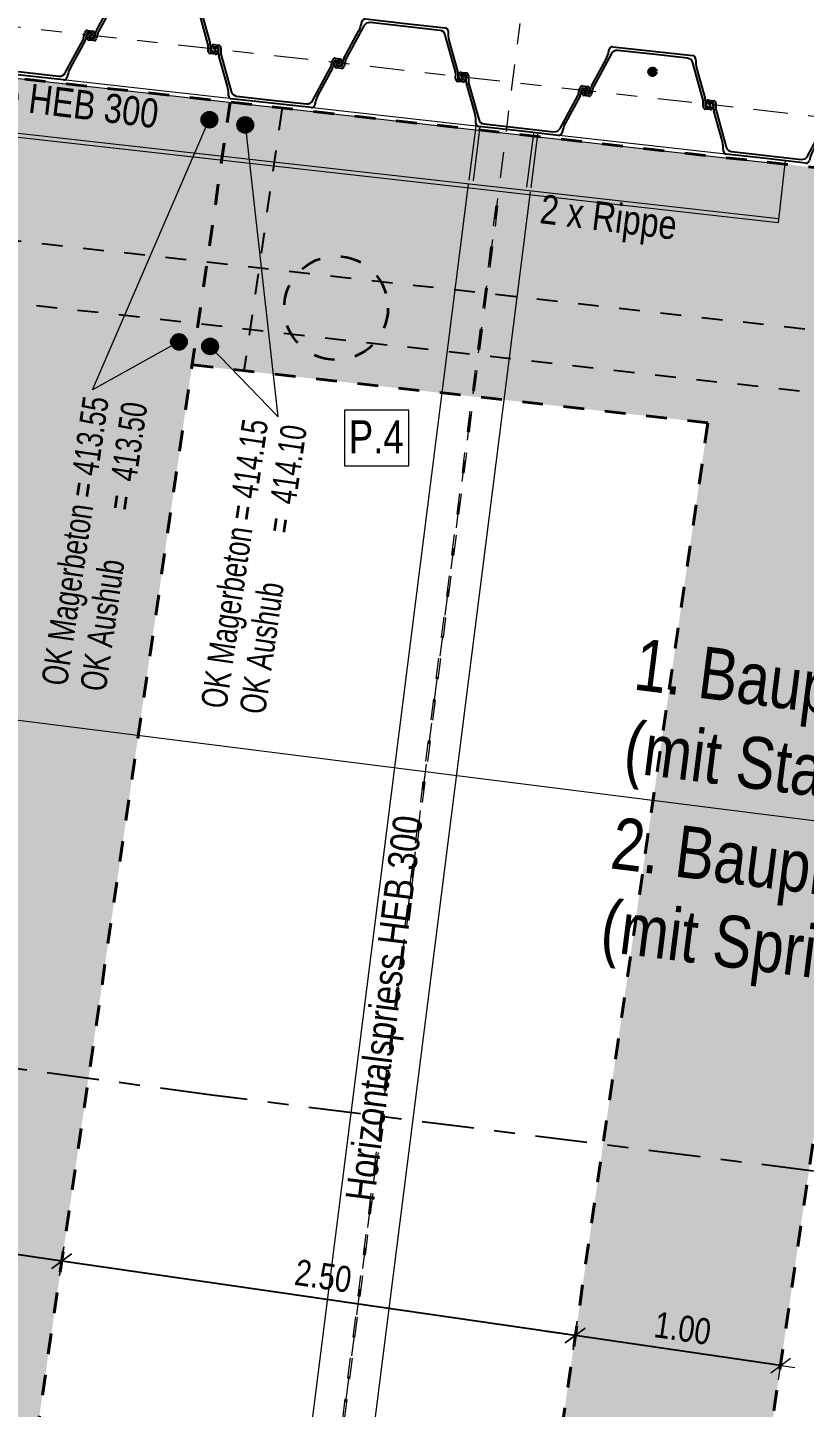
# Model space of a CAD drawing. Header units: metres. Extents: x 2681086.2 to 2681125.9, y 1225431.9 to 1225460.7.
# Drawn here: x 2681100.67 to 2681104.41, y 1225440.68 to 1225447.34 of the extents above; entities that cross this region are included whole.
import ezdxf

# ---------------------------------------------------------------- set-up
doc = ezdxf.new("R2010")
doc.units = ezdxf.units.M
doc.header["$PDMODE"] = 65
for name, pattern in [('ACAD_ISO14W100_S12', [0.35, 0.25, -0.05, 0, -0.05]), ('ALL_S17', [0.025, 0, -0.025]), ('ALL_S18', [0.05, 0, -0.05]), ('AUSGEZOGEN', [0]), ('GETRENNT2_S10', [0.255, 0.125, -0.065, 0, -0.065]), ('MITTE2_S7', [0.55, 0.375, -0.175]), ('STRICHLINIE2_S3', [0.125, 0.075, -0.05]), ('STRICHPUNKT2_S11', [0.245, 0.165, -0.04, 0, -0.04]), ('VERDECKT2_S2', [0.09, 0.05, -0.04])]:
    doc.linetypes.add(name, pattern=pattern)
for name, color, linetype, lineweight in [('__4Kan_Schmutz_proj_Schraffur', 11, 'AUSGEZOGEN', 13), ('AXE', 4, 'MITTE2_S7', 18), ('Beton geschnitten', 8, 'AUSGEZOGEN', 25), ('Beton verdeckt hinten', 252, 'GETRENNT2_S10', 18), ('Design', 250, 'AUSGEZOGEN', 18), ('Stahl', 252, 'AUSGEZOGEN', 18), ('Standard', 7, 'AUSGEZOGEN', 13), ('Text Waende', 7, 'AUSGEZOGEN', 18), ('Vermassung Schnitte', 7, 'AUSGEZOGEN', 18)]:
    doc.layers.add(name, color=color, linetype=linetype, lineweight=lineweight)
doc.styles.add('ARIAL', font='arial.ttf')
doc.dimstyles.new('DIMSTYLE_8', dxfattribs={"dimtxt": 0.125, "dimasz": 0.14, "dimexe": 0, "dimexo": 0, "dimgap": 0.0625, "dimtad": 2, "dimrnd": 0.005, "dimzin": 4, "dimdsep": 46, "dimtxsty": 'ARIAL', "dimblk1": 'ALL_ML_STRICH', "dimblk2": 'ALL_ML_STRICH', "dimsah": 1, "dimcen": 0, "dimclrd": 7, "dimclre": 7, "dimclrt": 7, "dimadec": 0, "dimazin": 0, "dimtfac": 1, "dimtdec": 0, "dimtix": 1, "dimtmove": 2, "dimatfit": 3, "dimfxl": 0, "dimtzin": 0, "dimlwd": 0, "dimlwe": 18, "dimarcsym": 0})
doc.dimstyles.new('DIMSTYLE_9', dxfattribs={"dimtxt": 0.125, "dimasz": 0.14, "dimexe": 0, "dimexo": 0, "dimgap": 0.0625, "dimtad": 2, "dimrnd": 0.005, "dimzin": 4, "dimdsep": 46, "dimtxsty": 'ARIAL', "dimblk1": 'ALL_ML_STRICH', "dimblk2": 'ALL_ML_STRICH', "dimsah": 1, "dimcen": 0, "dimclrd": 7, "dimclre": 7, "dimclrt": 7, "dimadec": 0, "dimazin": 0, "dimtfac": 1, "dimtdec": 0, "dimtix": 1, "dimtmove": 2, "dimatfit": 3, "dimfxl": 0, "dimtzin": 0, "dimlwd": 0, "dimlwe": 18, "dimarcsym": 0})

# ---------------------------------------------------------------- blocks, each defined once
blk = doc.blocks.new('COMPLEXOBJECT_79')
at = {"color": 7, "linetype": 'AUSGEZOGEN', "lineweight": 25, "transparency": 33554687}
for p, q in [((299.5734, 447.5315), (299.5742, 447.5389)), ((299.5835, 447.5369), (299.5834, 447.5352)), ((299.5841, 447.5329), (299.5964, 447.519)), ((299.6071, 447.5372), (299.5869, 447.5395)), ((299.5875, 447.5495), (299.6109, 447.5469)), ((299.5946, 447.5155), (299.5894, 447.5161)), ((299.6112, 447.5042), (299.6115, 447.5322)), ((299.6216, 447.5348), (299.6212, 447.5059)), ((299.6519, 447.3545), (299.6121, 447.4972)), ((299.6221, 447.4989), (299.6712, 447.3232)), ((300.0634, 447.2792), (300.1501, 447.4397)), ((300.1526, 447.4464), (300.1586, 447.4746)), ((300.1679, 447.4698), (300.162, 447.4424)), ((300.1717, 447.484), (300.1952, 447.4814)), ((300.1936, 447.4715), (300.1733, 447.4737)), ((300.1797, 447.4536), (300.1948, 447.4644)), ((300.1859, 447.4492), (300.1807, 447.4498)), ((300.196, 447.4665), (300.1962, 447.4682)), ((300.2058, 447.4681), (300.2049, 447.4606)), ((300.1595, 447.4358), (300.0892, 447.3055)), ((299.6581, 447.3032), (299.6573, 447.3211)), ((300.0765, 447.274), (300.0718, 447.2569))]:
    blk.add_line(p, q, dxfattribs=at)
for points in [[(300.0556, 447.2459), (299.8635, 447.2675), (299.6714, 447.289)], [(299.6967, 447.3015), (299.8652, 447.2826), (300.0337, 447.2637)]]:
    blk.add_lwpolyline(points, dxfattribs=at)
for centre, radius, start, end in [((299.5833, 447.5303), 0.01, 173.6027, 214.141), ((299.5861, 447.5376), 0.012, 83.6027, 173.6027), ((299.5916, 447.536), 0.02, 214.141, 263.6027), ((299.5863, 447.5349), 0.003, 173.6027, 221.6027), ((299.5865, 447.5365), 0.003, 83.6027, 173.6027), ((299.5948, 447.5176), 0.00213, 263.6027, 41.6027), ((299.6065, 447.5323), 0.005, 359.3133, 83.6027), ((299.6096, 447.5349), 0.012, 359.3133, 83.6027), ((299.6362, 447.5039), 0.025, 179.3133, 195.5857), ((299.6462, 447.5056), 0.025, 179.3133, 195.5857), ((300.1281, 447.4516), 0.025, 331.6196, 347.8921), ((300.1704, 447.4721), 0.012, 83.6027, 167.8921), ((300.1375, 447.4477), 0.025, 331.6196, 347.8921), ((300.1727, 447.4688), 0.005, 83.6027, 167.8921), ((300.1809, 447.4519), 0.00213, 125.6027, 263.6027), ((300.1881, 447.4691), 0.02, 263.6027, 313.0644), ((300.1932, 447.4685), 0.003, 353.6027, 83.6027), ((300.193, 447.4669), 0.003, 305.6027, 353.6027), ((300.1938, 447.4694), 0.012, 353.6027, 83.6027), ((300.195, 447.4618), 0.01, 313.0644, 353.6027), ((299.5074, 447.3142), 0.15, 2.6027, 15.5857), ((299.7001, 447.3313), 0.03, 195.5857, 263.6027), ((300.2211, 447.2342), 0.15, 151.6196, 164.6027), ((299.6731, 447.3039), 0.015, 182.6027, 263.6027), ((300.0371, 447.2935), 0.03, 263.6027, 331.6196), ((300.0573, 447.2608), 0.015, 263.6027, 344.6027)]:
    blk.add_arc(centre, radius, start, end, dxfattribs=at)
blk = doc.blocks.new('COMPLEXOBJECT_80')
at = {"color": 7, "linetype": 'AUSGEZOGEN', "lineweight": 25, "transparency": 33554687}
for p, q in [((300.3104, 447.64), (300.2237, 447.4796)), ((300.2974, 447.6452), (300.3021, 447.6624)), ((300.2144, 447.4835), (300.2847, 447.6138)), ((300.7517, 447.4204), (300.7027, 447.596)), ((300.7158, 447.616), (300.7166, 447.5982)), ((300.722, 447.5647), (300.7618, 447.4221)), ((300.1681, 447.4512), (300.169, 447.4586)), ((300.1779, 447.4527), (300.1777, 447.4511)), ((300.2022, 447.4353), (300.1787, 447.4379)), ((300.1942, 447.4657), (300.1791, 447.4548)), ((300.1803, 447.4478), (300.2006, 447.4455)), ((300.188, 447.4701), (300.1932, 447.4695)), ((300.206, 447.4495), (300.2119, 447.4769)), ((300.2213, 447.4729), (300.2152, 447.4447)), ((300.7523, 447.3845), (300.7527, 447.4133)), ((300.7627, 447.4151), (300.7623, 447.3871)), ((300.7864, 447.3698), (300.763, 447.3724)), ((300.7668, 447.382), (300.787, 447.3798)), ((300.7898, 447.3864), (300.7775, 447.4003)), ((300.7793, 447.4038), (300.7845, 447.4032)), ((300.7903, 447.3824), (300.7905, 447.3841)), ((300.8005, 447.3878), (300.7997, 447.3804))]:
    blk.add_line(p, q, dxfattribs=at)
for points in [[(300.3182, 447.6733), (300.5104, 447.6518), (300.7025, 447.6303)], [(300.6772, 447.6178), (300.5087, 447.6367), (300.3402, 447.6556)]]:
    blk.add_lwpolyline(points, dxfattribs=at)
for centre, radius, start, end in [((300.1528, 447.6851), 0.15, 331.6196, 344.6027), ((300.3166, 447.6584), 0.015, 83.6027, 164.6027), ((300.3368, 447.6258), 0.03, 83.6027, 151.6196), ((300.6738, 447.588), 0.03, 15.5857, 83.6027), ((300.7008, 447.6154), 0.015, 2.6027, 83.6027), ((300.8665, 447.605), 0.15, 182.6027, 195.5857), ((300.1801, 447.4498), 0.012, 173.6027, 263.6027), ((300.1789, 447.4575), 0.01, 133.0644, 173.6027), ((300.1857, 447.4502), 0.02, 83.6027, 133.0644), ((300.1807, 447.4508), 0.003, 173.6027, 263.6027), ((300.1808, 447.4524), 0.003, 125.6027, 173.6027), ((300.193, 447.4674), 0.00213, 305.6027, 83.6027), ((300.2011, 447.4505), 0.005, 263.6027, 347.8921), ((300.2035, 447.4472), 0.012, 263.6027, 347.8921), ((300.2364, 447.4716), 0.025, 151.6196, 167.8921), ((300.2457, 447.4677), 0.025, 151.6196, 167.8921), ((300.7277, 447.4136), 0.025, 359.3133, 15.5857), ((300.7643, 447.3843), 0.012, 179.3133, 263.6027), ((300.7377, 447.4154), 0.025, 359.3133, 15.5857), ((300.7673, 447.387), 0.005, 179.3133, 263.6027), ((300.7791, 447.4017), 0.00213, 83.6027, 221.6027), ((300.7823, 447.3833), 0.02, 34.141, 83.6027), ((300.7877, 447.3817), 0.012, 263.6027, 353.6027), ((300.7874, 447.3828), 0.003, 263.6027, 353.6027), ((300.7875, 447.3844), 0.003, 353.6027, 41.6027), ((300.7906, 447.3889), 0.01, 353.6027, 34.141)]:
    blk.add_arc(centre, radius, start, end, dxfattribs=at)
blk = doc.blocks.new('COMPLEXOBJECT_81')
at = {"color": 7, "linetype": 'AUSGEZOGEN', "lineweight": 25, "transparency": 33554687}
for p, q in [((300.7659, 447.3977), (300.7667, 447.4052)), ((300.7761, 447.4031), (300.7759, 447.4015)), ((300.7766, 447.3992), (300.7889, 447.3853)), ((300.7996, 447.4035), (300.7794, 447.4058)), ((300.78, 447.4158), (300.8034, 447.4132)), ((300.7871, 447.3818), (300.7819, 447.3824)), ((300.8037, 447.3705), (300.8041, 447.3985)), ((300.8141, 447.4011), (300.8138, 447.3722)), ((300.8444, 447.2208), (300.8047, 447.3635)), ((300.8147, 447.3652), (300.8637, 447.1895)), ((301.256, 447.1455), (301.3427, 447.306)), ((301.3451, 447.3127), (301.3512, 447.3409)), ((301.3604, 447.3361), (301.3545, 447.3087)), ((301.3642, 447.3503), (301.3877, 447.3477)), ((301.3861, 447.3378), (301.3658, 447.34)), ((301.3722, 447.3199), (301.3873, 447.3307)), ((301.3784, 447.3155), (301.3732, 447.3161)), ((301.3885, 447.3328), (301.3887, 447.3345)), ((301.3983, 447.3344), (301.3974, 447.3269)), ((301.3521, 447.3021), (301.2817, 447.1718)), ((300.8506, 447.1695), (300.8498, 447.1873)), ((301.269, 447.1403), (301.2643, 447.1232))]:
    blk.add_line(p, q, dxfattribs=at)
for points in [[(301.2482, 447.1122), (301.056, 447.1338), (300.8639, 447.1553)], [(300.8892, 447.1678), (301.0577, 447.1489), (301.2262, 447.13)]]:
    blk.add_lwpolyline(points, dxfattribs=at)
for centre, radius, start, end in [((300.7758, 447.3966), 0.01, 173.6027, 214.141), ((300.7787, 447.4039), 0.012, 83.6027, 173.6027), ((300.7841, 447.4022), 0.02, 214.141, 263.6027), ((300.7789, 447.4012), 0.003, 173.6027, 221.6027), ((300.779, 447.4028), 0.003, 83.6027, 173.6027), ((300.7874, 447.3839), 0.00213, 263.6027, 41.6027), ((300.7991, 447.3986), 0.005, 359.3133, 83.6027), ((300.8021, 447.4012), 0.012, 359.3133, 83.6027), ((300.8388, 447.3719), 0.025, 179.3133, 195.5857), ((300.8287, 447.3702), 0.025, 179.3133, 195.5857), ((301.3207, 447.3179), 0.025, 331.6196, 347.8921), ((301.3629, 447.3384), 0.012, 83.6027, 167.8921), ((301.3301, 447.314), 0.025, 331.6196, 347.8921), ((301.3653, 447.3351), 0.005, 83.6027, 167.8921), ((301.3735, 447.3182), 0.00213, 125.6027, 263.6027), ((301.3807, 447.3354), 0.02, 263.6027, 313.0644), ((301.3857, 447.3348), 0.003, 353.6027, 83.6027), ((301.3856, 447.3332), 0.003, 305.6027, 353.6027), ((301.3864, 447.3357), 0.012, 353.6027, 83.6027), ((301.3875, 447.3281), 0.01, 313.0644, 353.6027), ((300.7, 447.1805), 0.15, 2.6027, 15.5857), ((300.8926, 447.1976), 0.03, 195.5857, 263.6027), ((301.4137, 447.1005), 0.15, 151.6196, 164.6027), ((300.8656, 447.1702), 0.015, 182.6027, 263.6027), ((301.2296, 447.1598), 0.03, 263.6027, 331.6196), ((301.2498, 447.1271), 0.015, 263.6027, 344.6027)]:
    blk.add_arc(centre, radius, start, end, dxfattribs=at)
blk = doc.blocks.new('COMPLEXOBJECT_82')
at = {"color": 7, "linetype": 'AUSGEZOGEN', "lineweight": 25, "transparency": 33554687}
for p, q in [((301.503, 447.5063), (301.4163, 447.3459)), ((301.4899, 447.5115), (301.4946, 447.5287)), ((301.4069, 447.3498), (301.4773, 447.4801)), ((301.9443, 447.2867), (301.8953, 447.4623)), ((301.9083, 447.4823), (301.9091, 447.4645)), ((301.9145, 447.431), (301.9543, 447.2884)), ((301.3607, 447.3175), (301.3615, 447.3249)), ((301.3704, 447.319), (301.3702, 447.3174)), ((301.3947, 447.3016), (301.3712, 447.3042)), ((301.3867, 447.3319), (301.3716, 447.3211)), ((301.3729, 447.3141), (301.3931, 447.3118)), ((301.3805, 447.3364), (301.3857, 447.3358)), ((301.3986, 447.3157), (301.4044, 447.3431)), ((301.4138, 447.3392), (301.4078, 447.311)), ((301.9448, 447.2508), (301.9452, 447.2796)), ((301.9552, 447.2814), (301.9549, 447.2534)), ((301.9789, 447.2361), (301.9555, 447.2387)), ((301.9593, 447.2483), (301.9796, 447.2461)), ((301.9823, 447.2527), (301.97, 447.2666)), ((301.9718, 447.2701), (301.9771, 447.2695)), ((301.9829, 447.2487), (301.9831, 447.2503)), ((301.993, 447.2541), (301.9922, 447.2467))]:
    blk.add_line(p, q, dxfattribs=at)
for points in [[(301.5108, 447.5396), (301.7029, 447.5181), (301.895, 447.4966)], [(301.8697, 447.4841), (301.7012, 447.503), (301.5327, 447.5219)]]:
    blk.add_lwpolyline(points, dxfattribs=at)
for centre, radius, start, end in [((301.3453, 447.5514), 0.15, 331.6196, 344.6027), ((301.5091, 447.5247), 0.015, 83.6027, 164.6027), ((301.5294, 447.4921), 0.03, 83.6027, 151.6196), ((301.8664, 447.4543), 0.03, 15.5857, 83.6027), ((301.8933, 447.4816), 0.015, 2.6027, 83.6027), ((302.059, 447.4713), 0.15, 182.6027, 195.5857), ((301.3726, 447.3161), 0.012, 173.6027, 263.6027), ((301.3714, 447.3238), 0.01, 133.0644, 173.6027), ((301.3783, 447.3165), 0.02, 83.6027, 133.0644), ((301.3732, 447.3171), 0.003, 173.6027, 263.6027), ((301.3734, 447.3187), 0.003, 125.6027, 173.6027), ((301.3855, 447.3337), 0.00213, 305.6027, 83.6027), ((301.3937, 447.3168), 0.005, 263.6027, 347.8921), ((301.396, 447.3135), 0.012, 263.6027, 347.8921), ((301.4289, 447.3379), 0.025, 151.6196, 167.8921), ((301.4383, 447.334), 0.025, 151.6196, 167.8921), ((301.9202, 447.2799), 0.025, 359.3133, 15.5857), ((301.9568, 447.2506), 0.012, 179.3133, 263.6027), ((301.9302, 447.2817), 0.025, 359.3133, 15.5857), ((301.9599, 447.2533), 0.005, 179.3133, 263.6027), ((301.9716, 447.268), 0.00213, 83.6027, 221.6027), ((301.9748, 447.2496), 0.02, 34.141, 83.6027), ((301.9803, 447.248), 0.012, 263.6027, 353.6027), ((301.9799, 447.2491), 0.003, 263.6027, 353.6027), ((301.9801, 447.2507), 0.003, 353.6027, 41.6027), ((301.9831, 447.2552), 0.01, 353.6027, 34.141)]:
    blk.add_arc(centre, radius, start, end, dxfattribs=at)
blk = doc.blocks.new('COMPLEXOBJECT_83')
at = {"color": 7, "linetype": 'AUSGEZOGEN', "lineweight": 25, "transparency": 33554687}
for p, q in [((301.9584, 447.264), (301.9593, 447.2715)), ((301.9686, 447.2694), (301.9684, 447.2678)), ((301.9691, 447.2655), (301.9815, 447.2516)), ((301.9922, 447.2698), (301.9719, 447.2721)), ((301.9725, 447.2821), (301.996, 447.2795)), ((301.9796, 447.2481), (301.9744, 447.2487)), ((301.9963, 447.2368), (301.9966, 447.2648)), ((302.0066, 447.2674), (302.0063, 447.2385)), ((302.037, 447.0871), (301.9972, 447.2297)), ((302.0072, 447.2315), (302.0562, 447.0558)), ((302.4485, 447.0118), (302.5352, 447.1723)), ((302.5376, 447.1789), (302.5437, 447.2072)), ((302.5529, 447.2024), (302.547, 447.175)), ((302.5568, 447.2166), (302.5802, 447.2139)), ((302.5786, 447.2041), (302.5584, 447.2063)), ((302.5647, 447.1862), (302.5798, 447.197)), ((302.571, 447.1818), (302.5657, 447.1824)), ((302.5811, 447.1991), (302.5813, 447.2007)), ((302.5908, 447.2007), (302.59, 447.1932)), ((302.5446, 447.1684), (302.4742, 447.0381)), ((302.0431, 447.0358), (302.0423, 447.0536)), ((302.4616, 447.0066), (302.4568, 446.9894))]:
    blk.add_line(p, q, dxfattribs=at)
for points in [[(302.4407, 446.9785), (302.2486, 447.0001), (302.0564, 447.0216)], [(302.0818, 447.0341), (302.2503, 447.0152), (302.4188, 446.9963)]]:
    blk.add_lwpolyline(points, dxfattribs=at)
for centre, radius, start, end in [((301.9684, 447.2629), 0.01, 173.6027, 214.141), ((301.9712, 447.2702), 0.012, 83.6027, 173.6027), ((301.9766, 447.2685), 0.02, 214.141, 263.6027), ((301.9714, 447.2675), 0.003, 173.6027, 221.6027), ((301.9716, 447.2691), 0.003, 83.6027, 173.6027), ((301.9799, 447.2502), 0.00213, 263.6027, 41.6027), ((301.9916, 447.2648), 0.005, 359.3133, 83.6027), ((301.9946, 447.2675), 0.012, 359.3133, 83.6027), ((302.0313, 447.2382), 0.025, 179.3133, 195.5857), ((302.0213, 447.2365), 0.025, 179.3133, 195.5857), ((302.5132, 447.1842), 0.025, 331.6196, 347.8921), ((302.5554, 447.2046), 0.012, 83.6027, 167.8921), ((302.5226, 447.1803), 0.025, 331.6196, 347.8921), ((302.5578, 447.2014), 0.005, 83.6027, 167.8921), ((302.566, 447.1845), 0.00213, 125.6027, 263.6027), ((302.5732, 447.2016), 0.02, 263.6027, 313.0644), ((302.5783, 447.2011), 0.003, 353.6027, 83.6027), ((302.5781, 447.1995), 0.003, 305.6027, 353.6027), ((302.5789, 447.202), 0.012, 353.6027, 83.6027), ((302.58, 447.1943), 0.01, 313.0644, 353.6027), ((301.8925, 447.0468), 0.15, 2.6027, 15.5857), ((302.0851, 447.0639), 0.03, 195.5857, 263.6027), ((302.6062, 446.9668), 0.15, 151.6196, 164.6027), ((302.0581, 447.0365), 0.015, 182.6027, 263.6027), ((302.4221, 447.0261), 0.03, 263.6027, 331.6196), ((302.4424, 446.9934), 0.015, 263.6027, 344.6027)]:
    blk.add_arc(centre, radius, start, end, dxfattribs=at)
blk = doc.blocks.new('COMPLEXOBJECT_84')
at = {"color": 7, "linetype": 'AUSGEZOGEN', "lineweight": 25, "transparency": 33554687}
for p, q in [((302.6955, 447.3726), (302.6088, 447.2121)), ((302.6824, 447.3778), (302.6872, 447.395)), ((302.5994, 447.2161), (302.6698, 447.3463)), ((303.1368, 447.1529), (303.0878, 447.3286)), ((303.1009, 447.3486), (303.1017, 447.3308)), ((303.107, 447.2973), (303.1468, 447.1547)), ((302.5532, 447.1838), (302.554, 447.1912)), ((302.5629, 447.1853), (302.5627, 447.1837)), ((302.5793, 447.1982), (302.5642, 447.1874)), ((302.5654, 447.1804), (302.5856, 447.1781)), ((302.573, 447.2027), (302.5782, 447.2021)), ((302.5911, 447.182), (302.597, 447.2094)), ((302.6063, 447.2055), (302.6003, 447.1773)), ((302.5872, 447.1679), (302.5638, 447.1705)), ((303.1374, 447.1171), (303.1377, 447.1459)), ((303.1477, 447.1477), (303.1474, 447.1197)), ((303.1715, 447.1024), (303.148, 447.105)), ((303.1518, 447.1146), (303.1721, 447.1124)), ((303.1748, 447.119), (303.1625, 447.1328)), ((303.1644, 447.1364), (303.1696, 447.1358)), ((303.1754, 447.115), (303.1756, 447.1166)), ((303.1856, 447.1204), (303.1847, 447.113))]:
    blk.add_line(p, q, dxfattribs=at)
for points in [[(302.7033, 447.4059), (302.8954, 447.3844), (303.0875, 447.3628)], [(303.0622, 447.3504), (302.8937, 447.3693), (302.7252, 447.3882)]]:
    blk.add_lwpolyline(points, dxfattribs=at)
for centre, radius, start, end in [((302.5378, 447.4176), 0.15, 331.6196, 344.6027), ((302.7016, 447.391), 0.015, 83.6027, 164.6027), ((302.7219, 447.3584), 0.03, 83.6027, 151.6196), ((303.0589, 447.3206), 0.03, 15.5857, 83.6027), ((303.0859, 447.3479), 0.015, 2.6027, 83.6027), ((303.2515, 447.3376), 0.15, 182.6027, 195.5857), ((302.5651, 447.1824), 0.012, 173.6027, 263.6027), ((302.564, 447.1901), 0.01, 133.0644, 173.6027), ((302.5708, 447.1828), 0.02, 83.6027, 133.0644), ((302.5657, 447.1834), 0.003, 173.6027, 263.6027), ((302.5659, 447.185), 0.003, 125.6027, 173.6027), ((302.578, 447.2), 0.00213, 305.6027, 83.6027), ((302.5862, 447.1831), 0.005, 263.6027, 347.8921), ((302.5886, 447.1798), 0.012, 263.6027, 347.8921), ((302.6214, 447.2042), 0.025, 151.6196, 167.8921), ((302.6308, 447.2003), 0.025, 151.6196, 167.8921), ((303.1127, 447.1462), 0.025, 359.3133, 15.5857), ((303.1494, 447.1169), 0.012, 179.3133, 263.6027), ((303.1227, 447.148), 0.025, 359.3133, 15.5857), ((303.1524, 447.1196), 0.005, 179.3133, 263.6027), ((303.1641, 447.1343), 0.00213, 83.6027, 221.6027), ((303.1674, 447.1159), 0.02, 34.141, 83.6027), ((303.1728, 447.1143), 0.012, 263.6027, 353.6027), ((303.1724, 447.1153), 0.003, 263.6027, 353.6027), ((303.1726, 447.117), 0.003, 353.6027, 41.6027), ((303.1756, 447.1215), 0.01, 353.6027, 34.141)]:
    blk.add_arc(centre, radius, start, end, dxfattribs=at)
blk = doc.blocks.new('COMPLEXOBJECT_85')
at = {"color": 7, "linetype": 'AUSGEZOGEN', "lineweight": 25, "transparency": 33554687}
for p, q in [((303.151, 447.1303), (303.1518, 447.1378)), ((303.1611, 447.1357), (303.1609, 447.1341)), ((303.1617, 447.1318), (303.174, 447.1179)), ((303.1847, 447.1361), (303.1644, 447.1384)), ((303.1651, 447.1484), (303.1885, 447.1457)), ((303.1722, 447.1144), (303.1669, 447.115)), ((303.1888, 447.1031), (303.1891, 447.1311)), ((303.1992, 447.1337), (303.1988, 447.1048)), ((303.2295, 446.9534), (303.1897, 447.096)), ((303.1997, 447.0978), (303.2487, 446.9221)), ((303.641, 446.8781), (303.7277, 447.0386)), ((303.7302, 447.0452), (303.7362, 447.0735)), ((303.7454, 447.0687), (303.7396, 447.0413)), ((303.7493, 447.0829), (303.7727, 447.0802)), ((303.7711, 447.0704), (303.7509, 447.0726)), ((303.7573, 447.0525), (303.7724, 447.0633)), ((303.7635, 447.0481), (303.7583, 447.0487)), ((303.7736, 447.0654), (303.7738, 447.067)), ((303.7833, 447.067), (303.7825, 447.0595)), ((303.7371, 447.0347), (303.6667, 446.9044)), ((303.2357, 446.9021), (303.2349, 446.9199)), ((303.6541, 446.8729), (303.6494, 446.8557))]:
    blk.add_line(p, q, dxfattribs=at)
for points in [[(303.6332, 446.8448), (303.4411, 446.8664), (303.249, 446.8879)], [(303.2743, 446.9004), (303.4428, 446.8815), (303.6113, 446.8626)]]:
    blk.add_lwpolyline(points, dxfattribs=at)
for centre, radius, start, end in [((303.1609, 447.1292), 0.01, 173.6027, 214.141), ((303.1637, 447.1364), 0.012, 83.6027, 173.6027), ((303.1692, 447.1348), 0.02, 214.141, 263.6027), ((303.1639, 447.1338), 0.003, 173.6027, 221.6027), ((303.1641, 447.1354), 0.003, 83.6027, 173.6027), ((303.1724, 447.1165), 0.00213, 263.6027, 41.6027), ((303.1841, 447.1311), 0.005, 359.3133, 83.6027), ((303.1872, 447.1338), 0.012, 359.3133, 83.6027), ((303.2238, 447.1045), 0.025, 179.3133, 195.5857), ((303.2138, 447.1028), 0.025, 179.3133, 195.5857), ((303.7057, 447.0505), 0.025, 331.6196, 347.8921), ((303.748, 447.0709), 0.012, 83.6027, 167.8921), ((303.7151, 447.0465), 0.025, 331.6196, 347.8921), ((303.7503, 447.0677), 0.005, 83.6027, 167.8921), ((303.7585, 447.0508), 0.00213, 125.6027, 263.6027), ((303.7657, 447.0679), 0.02, 263.6027, 313.0644), ((303.7708, 447.0674), 0.003, 353.6027, 83.6027), ((303.7706, 447.0657), 0.003, 305.6027, 353.6027), ((303.7714, 447.0683), 0.012, 353.6027, 83.6027), ((303.7726, 447.0606), 0.01, 313.0644, 353.6027), ((303.085, 446.9131), 0.15, 2.6027, 15.5857), ((303.2776, 446.9302), 0.03, 195.5857, 263.6027), ((303.2506, 446.9028), 0.015, 182.6027, 263.6027), ((303.6146, 446.8924), 0.03, 263.6027, 331.6196), ((303.6349, 446.8597), 0.015, 263.6027, 344.6027), ((303.7987, 446.8331), 0.15, 151.6196, 164.6027)]:
    blk.add_arc(centre, radius, start, end, dxfattribs=at)
blk = doc.blocks.new('ALL_ML_STRICH')
at = {"color": 0, "linetype": 'ByBlock', "lineweight": -2}
for p, q in [((0, -0.5), (0, 0.5)), ((-1, 0), (0.5, 0)), ((-0.3, -0.3), (0.3, 0.3))]:
    blk.add_line(p, q, dxfattribs=at)
blk = doc.blocks.new('*D116')
at = {"layer": 'DEFPOINTS', "color": 7, "linetype": 'AUSGEZOGEN', "lineweight": 18, "transparency": 16777216}
for p in [(2681103.295, 1225440.946), (2681104.292, 1225440.849), (2681104.297, 1225440.886)]:
    blk.add_point(p, dxfattribs=at)
at = {"layer": 'Vermassung Schnitte', "color": 7, "linetype": 'AUSGEZOGEN', "lineweight": -2, "transparency": 16777216}
for p, q in [((2681103.307, 1225441.03), (2681103.307, 1225441.03)), ((2681104.297, 1225440.886), (2681103.307, 1225441.03)), ((2681104.297, 1225440.886), (2681104.297, 1225440.886))]:
    blk.add_line(p, q, dxfattribs=at)
at = {"layer": 'Vermassung Schnitte', "color": 7, "linetype": 'AUSGEZOGEN', "lineweight": 18, "transparency": 16777216, "xscale": 0.14, "yscale": 0.14, "zscale": 0.14}
for p, rotation in [((2681103.307, 1225441.03), 171.735), ((2681104.297, 1225440.886), 351.7350000000001)]:
    blk.add_blockref('ALL_ML_STRICH', p, dxfattribs=dict(at, rotation=rotation))
at = {"layer": 'Vermassung Schnitte', "color": 7, "linetype": 'AUSGEZOGEN', "lineweight": 18, "transparency": 16777216, "insert": (2681103.825, 1225441.065), "char_height": 0.125, "width": 0.4, "attachment_point": 5, "rotation": 351.73215, "style": 'ARIAL'}
blk.add_mtext('\\W0.80;\\A1;{\\A1;{1.00\\H0.082500;\\S^ ;}}', dxfattribs=at)
blk = doc.blocks.new('*D117')
at = {"layer": 'DEFPOINTS', "color": 7, "linetype": 'AUSGEZOGEN', "lineweight": 18, "transparency": 16777216}
for p in [(2681100.841, 1225441.443), (2681103.307, 1225441.03), (2681103.295, 1225440.946)]:
    blk.add_point(p, dxfattribs=at)
at = {"layer": 'Vermassung Schnitte', "color": 7, "linetype": 'AUSGEZOGEN', "lineweight": -2, "transparency": 16777216}
for p, q in [((2681100.833, 1225441.389), (2681100.833, 1225441.389)), ((2681103.307, 1225441.03), (2681100.833, 1225441.389)), ((2681103.307, 1225441.03), (2681103.307, 1225441.03))]:
    blk.add_line(p, q, dxfattribs=at)
at = {"layer": 'Vermassung Schnitte', "color": 7, "linetype": 'AUSGEZOGEN', "lineweight": 18, "transparency": 16777216, "xscale": 0.14, "yscale": 0.14, "zscale": 0.14}
for p, rotation in [((2681100.833, 1225441.389), 171.735), ((2681103.307, 1225441.03), 351.7350000000001)]:
    blk.add_blockref('ALL_ML_STRICH', p, dxfattribs=dict(at, rotation=rotation))
at = {"layer": 'Vermassung Schnitte', "color": 7, "linetype": 'AUSGEZOGEN', "lineweight": 18, "transparency": 16777216, "insert": (2681102.093, 1225441.317), "char_height": 0.125, "width": 0.4, "attachment_point": 5, "rotation": 351.73215, "style": 'ARIAL'}
blk.add_mtext('\\W0.80;\\A1;{\\A1;{2.50\\H0.082500;\\S^ ;}}', dxfattribs=at)
blk = doc.blocks.new('*D118')
at = {"layer": 'DEFPOINTS', "color": 7, "linetype": 'AUSGEZOGEN', "lineweight": 18, "transparency": 16777216}
for p in [(2681099.837, 1225441.483), (2681100.841, 1225441.443), (2681100.833, 1225441.389)]:
    blk.add_point(p, dxfattribs=at)
at = {"layer": 'Vermassung Schnitte', "color": 7, "linetype": 'AUSGEZOGEN', "lineweight": -2, "transparency": 16777216}
for p, q in [((2681099.844, 1225441.533), (2681099.844, 1225441.533)), ((2681100.833, 1225441.389), (2681099.844, 1225441.533)), ((2681100.833, 1225441.389), (2681100.833, 1225441.389))]:
    blk.add_line(p, q, dxfattribs=at)
at = {"layer": 'Vermassung Schnitte', "color": 7, "linetype": 'AUSGEZOGEN', "lineweight": 18, "transparency": 16777216, "xscale": 0.14, "yscale": 0.14, "zscale": 0.14}
for p, rotation in [((2681099.844, 1225441.533), 171.735), ((2681100.833, 1225441.389), 351.7350000000001)]:
    blk.add_blockref('ALL_ML_STRICH', p, dxfattribs=dict(at, rotation=rotation))
at = {"layer": 'Vermassung Schnitte', "color": 7, "linetype": 'AUSGEZOGEN', "lineweight": 18, "transparency": 16777216, "insert": (2681100.362, 1225441.568), "char_height": 0.125, "width": 0.4, "attachment_point": 5, "rotation": 351.73215, "style": 'ARIAL'}
blk.add_mtext('\\W0.80;\\A1;{\\A1;{1.00\\H0.082500;\\S^ ;}}', dxfattribs=at)

msp = doc.modelspace()

# ---------------------------------------------------------------- hatches: boundary and pattern name
at = {"layer": '__4Kan_Schmutz_proj_Schraffur', "linetype": 'AUSGEZOGEN', "lineweight": 25, "transparency": 33554687}
h = msp.add_hatch(color=254, dxfattribs=at)
h.paths.add_polyline_path([(2681100.281, 1225437.584), (2681101.461, 1225445.709), (2681101.646, 1225446.977), (2681095.608, 1225447.654), (2681095.361, 1225446.394), (2681096.987, 1225446.211), (2681096.011, 1225439.495), (2681093.741, 1225439.824), (2681093.364, 1225438.585)])
h.paths.add_polyline_path([(2681099.475, 1225438.994), (2681097.001, 1225439.352), (2681097.981, 1225446.1), (2681100.467, 1225445.821)], flags=16)
msp.add_hatch(color=255, dxfattribs=at).paths.add_polyline_path([(2681101.646, 1225446.977), (2681101.461, 1225445.709), (2681103.947, 1225445.431), (2681102.939, 1225438.493), (2681100.464, 1225438.851), (2681100.281, 1225437.584), (2681104.733, 1225436.94), (2681104.917, 1225438.207), (2681103.928, 1225438.35), (2681104.941, 1225445.319), (2681105.936, 1225445.208), (2681106.121, 1225446.475)])
at = {"layer": 'Standard', "linetype": 'AUSGEZOGEN', "lineweight": 40, "transparency": 33554687}
for points in [[(2681101.539, 1225446.854), (2681101.542, 1225446.854), (2681101.544, 1225446.854), (2681101.547, 1225446.854), (2681101.549, 1225446.854), (2681101.551, 1225446.854), (2681101.554, 1225446.855), (2681101.556, 1225446.855), (2681101.558, 1225446.856), (2681101.561, 1225446.857), (2681101.563, 1225446.858), (2681101.565, 1225446.859), (2681101.567, 1225446.861), (2681101.569, 1225446.862), (2681101.571, 1225446.864), (2681101.573, 1225446.865), (2681101.574, 1225446.867), (2681101.576, 1225446.869), (2681101.577, 1225446.871), (2681101.578, 1225446.873), (2681101.579, 1225446.875), (2681101.58, 1225446.877), (2681101.581, 1225446.88), (2681101.582, 1225446.882), (2681101.583, 1225446.884), (2681101.583, 1225446.887), (2681101.583, 1225446.889), (2681101.583, 1225446.891), (2681101.583, 1225446.894), (2681101.583, 1225446.896), (2681101.583, 1225446.899), (2681101.582, 1225446.901), (2681101.582, 1225446.903), (2681101.581, 1225446.906), (2681101.58, 1225446.908), (2681101.579, 1225446.91), (2681101.578, 1225446.912), (2681101.577, 1225446.914), (2681101.575, 1225446.916), (2681101.574, 1225446.918), (2681101.572, 1225446.92), (2681101.57, 1225446.921), (2681101.568, 1225446.923), (2681101.566, 1225446.924), (2681101.564, 1225446.926), (2681101.562, 1225446.927), (2681101.56, 1225446.928), (2681101.558, 1225446.929), (2681101.555, 1225446.929), (2681101.553, 1225446.93), (2681101.551, 1225446.93), (2681101.548, 1225446.931), (2681101.546, 1225446.931), (2681101.543, 1225446.931), (2681101.541, 1225446.93), (2681101.539, 1225446.93), (2681101.536, 1225446.93), (2681101.534, 1225446.929), (2681101.532, 1225446.928), (2681101.529, 1225446.927), (2681101.527, 1225446.926), (2681101.525, 1225446.925), (2681101.523, 1225446.924), (2681101.521, 1225446.922), (2681101.519, 1225446.921), (2681101.517, 1225446.919), (2681101.516, 1225446.917), (2681101.514, 1225446.915), (2681101.513, 1225446.913), (2681101.512, 1225446.911), (2681101.511, 1225446.909), (2681101.51, 1225446.907), (2681101.509, 1225446.905), (2681101.508, 1225446.902), (2681101.507, 1225446.9), (2681101.507, 1225446.898), (2681101.507, 1225446.895), (2681101.507, 1225446.893), (2681101.507, 1225446.891), (2681101.507, 1225446.888), (2681101.507, 1225446.886), (2681101.508, 1225446.883), (2681101.508, 1225446.881), (2681101.509, 1225446.879), (2681101.51, 1225446.877), (2681101.511, 1225446.874), (2681101.512, 1225446.872), (2681101.513, 1225446.87), (2681101.515, 1225446.868), (2681101.516, 1225446.866), (2681101.518, 1225446.865), (2681101.52, 1225446.863), (2681101.522, 1225446.862), (2681101.524, 1225446.86), (2681101.526, 1225446.859), (2681101.528, 1225446.858), (2681101.53, 1225446.857), (2681101.532, 1225446.856), (2681101.535, 1225446.855), (2681101.537, 1225446.855)], [(2681101.392, 1225445.783), (2681101.395, 1225445.782), (2681101.397, 1225445.782), (2681101.399, 1225445.782), (2681101.402, 1225445.783), (2681101.404, 1225445.783), (2681101.407, 1225445.783), (2681101.409, 1225445.784), (2681101.411, 1225445.785), (2681101.413, 1225445.786), (2681101.416, 1225445.787), (2681101.418, 1225445.788), (2681101.42, 1225445.789), (2681101.422, 1225445.791), (2681101.424, 1225445.792), (2681101.425, 1225445.794), (2681101.427, 1225445.796), (2681101.428, 1225445.798), (2681101.43, 1225445.8), (2681101.431, 1225445.802), (2681101.432, 1225445.804), (2681101.433, 1225445.806), (2681101.434, 1225445.808), (2681101.435, 1225445.81), (2681101.435, 1225445.813), (2681101.436, 1225445.815), (2681101.436, 1225445.818), (2681101.436, 1225445.82), (2681101.436, 1225445.822), (2681101.436, 1225445.825), (2681101.436, 1225445.827), (2681101.435, 1225445.83), (2681101.435, 1225445.832), (2681101.434, 1225445.834), (2681101.433, 1225445.836), (2681101.432, 1225445.839), (2681101.431, 1225445.841), (2681101.429, 1225445.843), (2681101.428, 1225445.845), (2681101.426, 1225445.847), (2681101.425, 1225445.848), (2681101.423, 1225445.85), (2681101.421, 1225445.851), (2681101.419, 1225445.853), (2681101.417, 1225445.854), (2681101.415, 1225445.855), (2681101.413, 1225445.856), (2681101.41, 1225445.857), (2681101.408, 1225445.858), (2681101.406, 1225445.858), (2681101.403, 1225445.859), (2681101.401, 1225445.859), (2681101.399, 1225445.859), (2681101.396, 1225445.859), (2681101.394, 1225445.859), (2681101.391, 1225445.859), (2681101.389, 1225445.858), (2681101.387, 1225445.858), (2681101.384, 1225445.857), (2681101.382, 1225445.856), (2681101.38, 1225445.855), (2681101.378, 1225445.854), (2681101.376, 1225445.852), (2681101.374, 1225445.851), (2681101.372, 1225445.849), (2681101.37, 1225445.848), (2681101.369, 1225445.846), (2681101.367, 1225445.844), (2681101.366, 1225445.842), (2681101.364, 1225445.84), (2681101.363, 1225445.838), (2681101.362, 1225445.836), (2681101.361, 1225445.833), (2681101.361, 1225445.831), (2681101.36, 1225445.829), (2681101.36, 1225445.826), (2681101.359, 1225445.824), (2681101.359, 1225445.821), (2681101.359, 1225445.819), (2681101.36, 1225445.817), (2681101.36, 1225445.814), (2681101.36, 1225445.812), (2681101.361, 1225445.81), (2681101.362, 1225445.807), (2681101.363, 1225445.805), (2681101.364, 1225445.803), (2681101.365, 1225445.801), (2681101.366, 1225445.799), (2681101.368, 1225445.797), (2681101.369, 1225445.795), (2681101.371, 1225445.793), (2681101.373, 1225445.792), (2681101.375, 1225445.79), (2681101.377, 1225445.789), (2681101.379, 1225445.787), (2681101.381, 1225445.786), (2681101.383, 1225445.785), (2681101.385, 1225445.784), (2681101.388, 1225445.784), (2681101.39, 1225445.783)], [(2681101.542, 1225445.761), (2681101.544, 1225445.761), (2681101.547, 1225445.761), (2681101.549, 1225445.761), (2681101.552, 1225445.761), (2681101.554, 1225445.761), (2681101.556, 1225445.762), (2681101.559, 1225445.762), (2681101.561, 1225445.763), (2681101.563, 1225445.764), (2681101.565, 1225445.765), (2681101.568, 1225445.766), (2681101.57, 1225445.767), (2681101.572, 1225445.769), (2681101.573, 1225445.77), (2681101.575, 1225445.772), (2681101.577, 1225445.774), (2681101.578, 1225445.776), (2681101.58, 1225445.778), (2681101.581, 1225445.78), (2681101.582, 1225445.782), (2681101.583, 1225445.784), (2681101.584, 1225445.786), (2681101.585, 1225445.789), (2681101.585, 1225445.791), (2681101.586, 1225445.793), (2681101.586, 1225445.796), (2681101.586, 1225445.798), (2681101.586, 1225445.801), (2681101.586, 1225445.803), (2681101.585, 1225445.806), (2681101.585, 1225445.808), (2681101.584, 1225445.81), (2681101.584, 1225445.813), (2681101.583, 1225445.815), (2681101.582, 1225445.817), (2681101.58, 1225445.819), (2681101.579, 1225445.821), (2681101.578, 1225445.823), (2681101.576, 1225445.825), (2681101.574, 1225445.827), (2681101.573, 1225445.828), (2681101.571, 1225445.83), (2681101.569, 1225445.831), (2681101.567, 1225445.832), (2681101.565, 1225445.834), (2681101.562, 1225445.835), (2681101.56, 1225445.835), (2681101.558, 1225445.836), (2681101.555, 1225445.837), (2681101.553, 1225445.837), (2681101.551, 1225445.837), (2681101.548, 1225445.837), (2681101.546, 1225445.837), (2681101.543, 1225445.837), (2681101.541, 1225445.837), (2681101.539, 1225445.836), (2681101.536, 1225445.836), (2681101.534, 1225445.835), (2681101.532, 1225445.834), (2681101.53, 1225445.833), (2681101.528, 1225445.832), (2681101.526, 1225445.831), (2681101.524, 1225445.829), (2681101.522, 1225445.828), (2681101.52, 1225445.826), (2681101.518, 1225445.824), (2681101.517, 1225445.822), (2681101.515, 1225445.82), (2681101.514, 1225445.818), (2681101.513, 1225445.816), (2681101.512, 1225445.814), (2681101.511, 1225445.812), (2681101.51, 1225445.809), (2681101.51, 1225445.807), (2681101.509, 1225445.805), (2681101.509, 1225445.802), (2681101.509, 1225445.8), (2681101.509, 1225445.797), (2681101.509, 1225445.795), (2681101.51, 1225445.792), (2681101.51, 1225445.79), (2681101.511, 1225445.788), (2681101.512, 1225445.785), (2681101.512, 1225445.783), (2681101.514, 1225445.781), (2681101.515, 1225445.779), (2681101.516, 1225445.777), (2681101.517, 1225445.775), (2681101.519, 1225445.773), (2681101.521, 1225445.771), (2681101.523, 1225445.77), (2681101.524, 1225445.768), (2681101.526, 1225445.767), (2681101.528, 1225445.766), (2681101.531, 1225445.764), (2681101.533, 1225445.763), (2681101.535, 1225445.763), (2681101.537, 1225445.762), (2681101.54, 1225445.761)]]:
    msp.add_hatch(color=94, dxfattribs=at).paths.add_polyline_path(points)
msp.add_hatch(color=94, dxfattribs=at).paths.add_polyline_path([(2681101.711, 1225446.829), (2681101.709, 1225446.83), (2681101.707, 1225446.83), (2681101.704, 1225446.831), (2681101.702, 1225446.832), (2681101.7, 1225446.833), (2681101.698, 1225446.834), (2681101.696, 1225446.835), (2681101.694, 1225446.837), (2681101.692, 1225446.838), (2681101.69, 1225446.84), (2681101.688, 1225446.841), (2681101.687, 1225446.843), (2681101.685, 1225446.845), (2681101.684, 1225446.847), (2681101.683, 1225446.849), (2681101.682, 1225446.851), (2681101.681, 1225446.854), (2681101.68, 1225446.856), (2681101.679, 1225446.858), (2681101.679, 1225446.861), (2681101.679, 1225446.863), (2681101.678, 1225446.866), (2681101.678, 1225446.868), (2681101.679, 1225446.87), (2681101.679, 1225446.873), (2681101.679, 1225446.875), (2681101.68, 1225446.877), (2681101.68, 1225446.88), (2681101.681, 1225446.882), (2681101.682, 1225446.884), (2681101.683, 1225446.886), (2681101.685, 1225446.888), (2681101.686, 1225446.89), (2681101.688, 1225446.892), (2681101.689, 1225446.894), (2681101.691, 1225446.896), (2681101.693, 1225446.897), (2681101.695, 1225446.899), (2681101.697, 1225446.9), (2681101.699, 1225446.901), (2681101.701, 1225446.902), (2681101.703, 1225446.903), (2681101.706, 1225446.904), (2681101.708, 1225446.905), (2681101.71, 1225446.905), (2681101.713, 1225446.905), (2681101.715, 1225446.906), (2681101.718, 1225446.906), (2681101.72, 1225446.906), (2681101.722, 1225446.905), (2681101.725, 1225446.905), (2681101.727, 1225446.904), (2681101.729, 1225446.904), (2681101.732, 1225446.903), (2681101.734, 1225446.902), (2681101.736, 1225446.901), (2681101.738, 1225446.899), (2681101.74, 1225446.898), (2681101.742, 1225446.896), (2681101.744, 1225446.895), (2681101.745, 1225446.893), (2681101.747, 1225446.891), (2681101.748, 1225446.889), (2681101.75, 1225446.887), (2681101.751, 1225446.885), (2681101.752, 1225446.883), (2681101.753, 1225446.881), (2681101.754, 1225446.878), (2681101.754, 1225446.876), (2681101.755, 1225446.874), (2681101.755, 1225446.871), (2681101.755, 1225446.869), (2681101.755, 1225446.867), (2681101.755, 1225446.864), (2681101.755, 1225446.862), (2681101.755, 1225446.859), (2681101.754, 1225446.857), (2681101.753, 1225446.855), (2681101.752, 1225446.852), (2681101.751, 1225446.85), (2681101.75, 1225446.848), (2681101.749, 1225446.846), (2681101.748, 1225446.844), (2681101.746, 1225446.842), (2681101.744, 1225446.84), (2681101.743, 1225446.839), (2681101.741, 1225446.837), (2681101.739, 1225446.836), (2681101.737, 1225446.834), (2681101.735, 1225446.833), (2681101.733, 1225446.832), (2681101.73, 1225446.831), (2681101.728, 1225446.83), (2681101.726, 1225446.83), (2681101.723, 1225446.829), (2681101.721, 1225446.829), (2681101.719, 1225446.829), (2681101.716, 1225446.829), (2681101.714, 1225446.829)], flags=16)

# ---------------------------------------------------------------- linework, layer by layer
at = {"layer": 'AXE', "color": 52, "linetype": 'AUSGEZOGEN', "transparency": 33554687}
for p, q in [((2681100.98, 1225447.298), (2681100.97, 1225447.299)), ((2681100.98, 1225447.298), (2681100.97, 1225447.299)), ((2681100.97, 1225447.299), (2681100.98, 1225447.298)), ((2681100.975, 1225447.293), (2681100.976, 1225447.303)), ((2681100.975, 1225447.293), (2681100.976, 1225447.303)), ((2681100.976, 1225447.303), (2681100.975, 1225447.293)), ((2681101.566, 1225447.232), (2681101.576, 1225447.231)), ((2681101.576, 1225447.231), (2681101.566, 1225447.232)), ((2681101.572, 1225447.237), (2681101.571, 1225447.227)), ((2681101.571, 1225447.227), (2681101.572, 1225447.237)), ((2681102.173, 1225447.164), (2681102.163, 1225447.165)), ((2681102.173, 1225447.164), (2681102.163, 1225447.165)), ((2681102.163, 1225447.165), (2681102.173, 1225447.164)), ((2681102.167, 1225447.16), (2681102.168, 1225447.17)), ((2681102.167, 1225447.16), (2681102.168, 1225447.17)), ((2681102.168, 1225447.17), (2681102.167, 1225447.16)), ((2681102.759, 1225447.098), (2681102.769, 1225447.097)), ((2681102.769, 1225447.097), (2681102.759, 1225447.098)), ((2681102.765, 1225447.103), (2681102.763, 1225447.093)), ((2681102.763, 1225447.093), (2681102.765, 1225447.103)), ((2681103.365, 1225447.03), (2681103.355, 1225447.032)), ((2681103.365, 1225447.03), (2681103.355, 1225447.032)), ((2681103.355, 1225447.032), (2681103.365, 1225447.03)), ((2681103.36, 1225447.026), (2681103.361, 1225447.036)), ((2681103.36, 1225447.026), (2681103.361, 1225447.036)), ((2681103.361, 1225447.036), (2681103.36, 1225447.026)), ((2681103.952, 1225446.965), (2681103.961, 1225446.964)), ((2681103.961, 1225446.964), (2681103.952, 1225446.965)), ((2681103.957, 1225446.969), (2681103.956, 1225446.959)), ((2681103.956, 1225446.959), (2681103.957, 1225446.969))]:
    msp.add_line(p, q, dxfattribs=at)
at = {"layer": 'Beton geschnitten', "color": 7, "linetype": 'ALL_S18', "lineweight": 25, "transparency": 33554687}
msp.add_line((2681101.646, 1225446.977), (2681101.462, 1225445.709), dxfattribs=at)
at = {"layer": 'Beton geschnitten', "color": 7, "linetype": 'ALL_S17', "lineweight": 25, "transparency": 33554687}
for p, q in [((2681108.389, 1225445.436), (2681095.457, 1225446.886)), ((2681108.363, 1225445.137), (2681096.022, 1225446.521))]:
    msp.add_line(p, q, dxfattribs=at)
at = {"layer": 'Beton verdeckt hinten', "color": 7, "linetype": 'ACAD_ISO14W100_S12', "lineweight": 25, "transparency": 33554687}
for p, q in [((2681101.556, 1225442.189), (2681097.988, 1225442.673)), ((2681107.729, 1225441.409), (2681101.556, 1225442.189))]:
    msp.add_line(p, q, dxfattribs=at)
at = {"layer": 'Design', "color": 94, "linetype": 'AUSGEZOGEN', "lineweight": 13, "transparency": 33554687}
for p, q in [((2681100.981, 1225445.59), (2681101.545, 1225446.896)), ((2681101.876, 1225445.46), (2681101.718, 1225446.871)), ((2681101.398, 1225445.821), (2681100.981, 1225445.59)), ((2681101.548, 1225445.799), (2681101.876, 1225445.46))]:
    msp.add_line(p, q, dxfattribs=at)
at = {"layer": 'Design', "color": 7, "linetype": 'AUSGEZOGEN', "lineweight": 13, "transparency": 33554687}
msp.add_line((2681107.939, 1225443.072), (2681095.05, 1225444.7), dxfattribs=at)
at = {"layer": 'Design', "color": 7, "linetype": 'STRICHLINIE2_S3', "lineweight": 35, "transparency": 33554687}
msp.add_circle((2681102.155, 1225445.984), 0.25, dxfattribs=at)
at = {"layer": 'Stahl', "transparency": 33554687}
for p, q in [((2681096.157, 1225447.591), (2681104.317, 1225446.676)), ((2681096.159, 1225447.61), (2681104.319, 1225446.695)), ((2681096.125, 1225447.312), (2681104.285, 1225446.397)), ((2681096.127, 1225447.331), (2681104.287, 1225446.416)), ((2681102.828, 1225446.861), (2681102.795, 1225446.601)), ((2681102.848, 1225446.859), (2681102.815, 1225446.598)), ((2681103.106, 1225446.826), (2681103.073, 1225446.566)), ((2681103.126, 1225446.823), (2681103.093, 1225446.563)), ((2681104.319, 1225446.695), (2681104.285, 1225446.397)), ((2681101.667, 1225437.668), (2681102.793, 1225446.582)), ((2681101.964, 1225437.627), (2681103.091, 1225446.545))]:
    msp.add_line(p, q, dxfattribs=at)
at = {"layer": 'Stahl', "linetype": 'GETRENNT2_S10', "lineweight": 13, "transparency": 33554687}
msp.add_line((2681101.67, 1225436.492), (2681103.051, 1225447.432), dxfattribs=at)
at = {"layer": 'Stahl', "linetype": 'VERDECKT2_S2', "transparency": 33554687}
for p, q in [((2681101.811, 1225437.649), (2681102.937, 1225446.564)), ((2681101.82, 1225437.647), (2681102.946, 1225446.563))]:
    msp.add_line(p, q, dxfattribs=at)
at = {"layer": 'Standard', "color": 94, "linetype": 'VERDECKT2_S2', "lineweight": 40, "transparency": 33554687}
for p, q in [((2681106.121, 1225446.475), (2681095.996, 1225447.61)), ((2681101.645, 1225446.977), (2681100.281, 1225437.584)), ((2681103.947, 1225445.431), (2681101.461, 1225445.71)), ((2681103.947, 1225445.431), (2681102.939, 1225438.493)), ((2681104.941, 1225445.319), (2681103.928, 1225438.35))]:
    msp.add_line(p, q, dxfattribs=at)
at = {"layer": 'Standard', "color": 94, "linetype": 'VERDECKT2_S2', "lineweight": 25, "transparency": 33554687}
msp.add_line((2681101.894, 1225446.941), (2681101.711, 1225445.682), dxfattribs=at)
at = {"layer": 'Standard', "color": 132, "linetype": 'AUSGEZOGEN', "lineweight": 70, "transparency": 33554687}
msp.add_circle((2681103.68, 1225447.123), 0.0125, dxfattribs=at)
at = {"layer": 'Standard', "color": 94, "linetype": 'AUSGEZOGEN', "lineweight": 25, "transparency": 33554687}
for centre in [(2681101.545, 1225446.892), (2681101.717, 1225446.867), (2681101.398, 1225445.821), (2681101.548, 1225445.799)]:
    msp.add_circle(centre, 0.0385, dxfattribs=at)
at = {"layer": 'Text Waende', "color": 7, "linetype": 'AUSGEZOGEN', "lineweight": 13, "transparency": 33554687}
msp.add_lwpolyline([(2681102.195, 1225445.224), (2681102.506, 1225445.224), (2681102.506, 1225445.491), (2681102.195, 1225445.491), (2681102.195, 1225445.224)], dxfattribs=at)
at = {"layer": 'Vermassung Schnitte', "color": 7, "linetype": 'STRICHPUNKT2_S11', "lineweight": 18, "transparency": 33554687}
msp.add_line((2681108.49, 1225446.456), (2681095.033, 1225447.965), dxfattribs=at)

# ---------------------------------------------------------------- block references
at = {"color": 7, "linetype": 'AUSGEZOGEN', "lineweight": 25, "transparency": 33554687}
for name in ['COMPLEXOBJECT_80', 'COMPLEXOBJECT_79', 'COMPLEXOBJECT_82', 'COMPLEXOBJECT_81', 'COMPLEXOBJECT_84', 'COMPLEXOBJECT_83', 'COMPLEXOBJECT_85']:
    msp.add_blockref(name, (2680800.786, 1224999.838), dxfattribs=at)

# ---------------------------------------------------------------- texts
at = {"layer": 'Stahl', "transparency": 33554687, "char_height": 0.14, "attachment_point": 7, "style": 'ARIAL'}
for s, insert, width, rotation in [('\\W0.80;Longarine HEB 300', (2681099.929, 1225446.976), 1.4302, 352.94605), ('\\W0.80;2 x Rippe', (2681103.127, 1225446.352), 0.7207, 352.94605), ('\\W0.80;Horizontalspriess HEB 300', (2681102.38, 1225441.667), 1.936, 82.80178)]:
    msp.add_mtext(s, dxfattribs=dict(at, insert=insert, width=width, rotation=rotation))
at = {"layer": 'Standard', "color": 94, "linetype": 'AUSGEZOGEN', "lineweight": 40, "transparency": 33554687, "char_height": 0.125, "attachment_point": 1, "rotation": 81.6973, "line_spacing_factor": 0.9036, "style": 'ARIAL'}
for s, insert, width in [('\\A1;{\\fArial|i0|b0;\\H0.125000;\\W0.714286;\\C94;OK Magerbeton = 413.55}\\P{\\fArial|i0|b0;\\H0.125000;\\W0.714286;\\C7;OK Aushub       =  413.50}\\P', (2681100.734, 1225444.176), 1.5446), ('\\A1;{\\fArial|i0|b0;\\H0.125000;\\W0.714286;\\C94;OK Magerbeton = 414.15}\\P{\\fArial|i0|b0;\\H0.125000;\\W0.714286;\\C7;OK Aushub       =  414.10}\\P', (2681101.502, 1225444.066), 1.4819)]:
    msp.add_mtext(s, dxfattribs=dict(at, insert=insert, width=width))
at = {"layer": 'Text Waende', "color": 7, "linetype": 'AUSGEZOGEN', "lineweight": 13, "transparency": 33554687, "insert": (2681102.216, 1225445.283), "char_height": 0.16, "width": 0.332, "attachment_point": 7, "style": 'ARIAL'}
msp.add_mtext('\\W0.79;P.4', dxfattribs=at)
at = {"layer": 'Text Waende', "transparency": 33554687, "char_height": 0.25, "attachment_point": 1, "rotation": 352.80178, "line_spacing_factor": 0.9639, "style": 'ARIAL'}
for s, insert, width in [('\\A1;{\\fArial|i0|b0;\\H0.250000;\\W0.800000;\\C7;  1. Bauphase Baugrube    }\\P{\\fArial|i0|b0;\\H0.250000;\\W0.800000;\\C7;  (mit Stahlspriessung) }\\P', (2681103.46, 1225444.413), 3.5998), ('\\A1;{\\fArial|i0|b0;\\H0.250000;\\W0.800000;\\C7;  2. Bauphase Baugrube    }\\P{\\fArial|i0|b0;\\H0.250000;\\W0.800000;\\C7;  (mit Spriessplatte)}\\P', (2681103.348, 1225443.551), 3.6003)]:
    msp.add_mtext(s, dxfattribs=dict(at, insert=insert, width=width))

# ---------------------------------------------------------------- dimensions: what is measured, and where the dimension line sits
at = {"layer": 'Vermassung Schnitte', "color": 7, "linetype": 'AUSGEZOGEN', "lineweight": 18, "transparency": 33554687}
for base, p1, p2, dimstyle, picture, middle in [((2681099.844, 1225441.533), (2681100.833, 1225441.389), (2681099.844, 1225441.533), 'DIMSTYLE_9', '*D118', (2681100.362, 1225441.568)), ((2681100.833, 1225441.389), (2681103.307, 1225441.03), (2681100.833, 1225441.389), 'DIMSTYLE_9', '*D117', (2681102.093, 1225441.317)), ((2681103.307, 1225441.03), (2681104.297, 1225440.886), (2681103.307, 1225441.03), 'DIMSTYLE_8', '*D116', (2681103.825, 1225441.065))]:
    dim = msp.add_linear_dim(base=base, p1=p1, p2=p2, angle=171.735, dimstyle=dimstyle, override={"dimpost": '<>', "dimclrd": 7, "dimclre": 7, "dimclrt": 7, "dimlwd": 0, "dimlwe": 18}, dxfattribs=at)
    dim.commit()
    dim.dimension.update_dxf_attribs({"geometry": picture, "text_midpoint": middle, "dimtype": 160})

doc.saveas('drawing.dxf')
